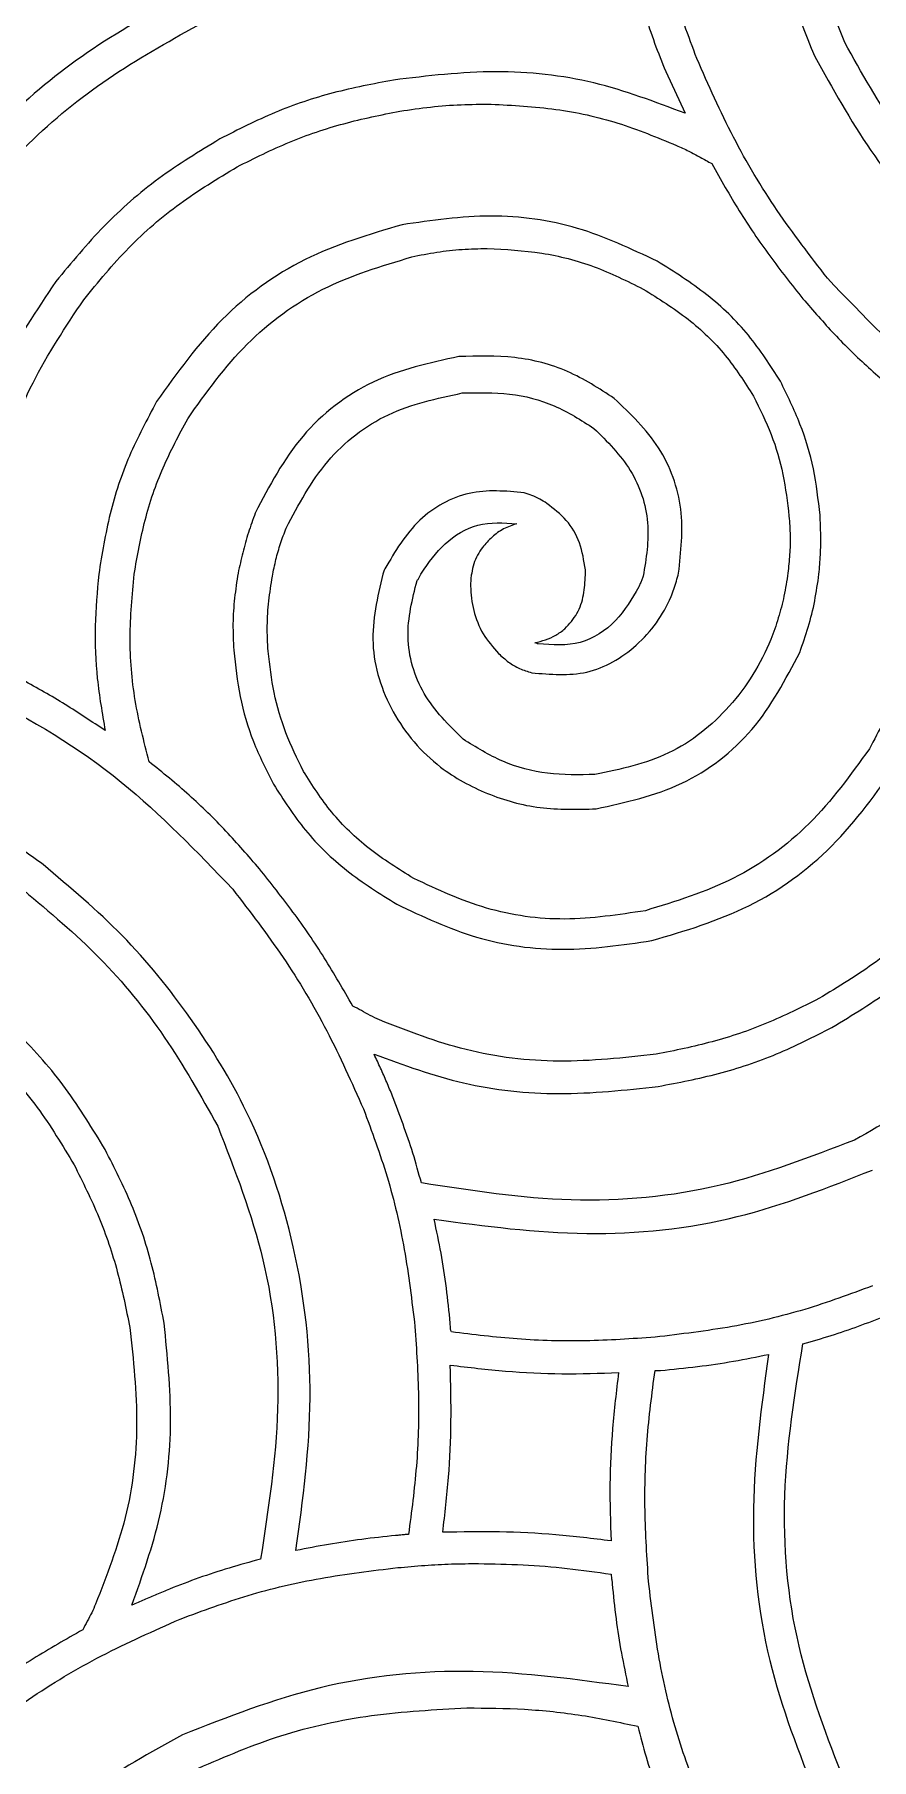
# Model space of a CAD drawing. Extents: x 0 to 371, y 0 to 260.
# Drawn here: x 280.59 to 301.25, y 79.53 to 122.12 of the extents above; entities that cross this region are included whole.
import ezdxf

# ---------------------------------------------------------------- set-up
doc = ezdxf.new("R2010")
doc.units = 0
doc.layers.add('Layer_1', color=7, linetype='CONTINUOUS')

msp = doc.modelspace()

# ---------------------------------------------------------------- linework, layer by layer
at = {"layer": 'Layer_1', "color": 7}
for points in [[(296.174685, 121.205728), (296.650618, 120.17375)], [(294.19031, 108.770312), (294.19031, 108.902603)], [(295.910102, 89.137919), (296.042394, 89.137919)]]:
    msp.add_lwpolyline(points, dxfattribs=at)
for points in [[(291.864358, 120.398027)], [(291.767706, 116.835452)], [(298.71458, 89.534794)], [(290.856666, 89.270211)], [(291.5517, 84.370768)], [(291.26386, 80.808712)]]:
    msp.add_lwpolyline(points, close=True, dxfattribs=at)
for points, knots in [([(298.634993, 132.529585), (298.460138, 131.265595), (298.111862, 128.747975), (298.488166, 124.975974), (299.406449, 122.687743), (299.8525, 121.576248)], [0, 0, 0, 0, 3.822185, 7.613046, 11.193729, 11.193729, 11.193729, 11.193729]), ([(300.593015, 121.919897), (300.164989, 123.022584), (299.283681, 125.293021), (298.963486, 129.023116), (299.36147, 131.499637), (299.561035, 132.741458)], [0, 0, 0, 0, 3.536436, 7.281531, 11.048228, 11.048228, 11.048228, 11.048228]), ([(296.942083, 121.523022), (296.736312, 122.077503), (296.3168, 123.207944), (295.898133, 125.011672), (295.748361, 126.257839), (295.671871, 126.89427)], [0, 0, 0, 0, 1.773057, 3.614801, 5.537177, 5.537177, 5.537177, 5.537177]), ([(295.459993, 123.375105), (295.52485, 123.124131), (295.65306, 122.628007), (295.892355, 121.903629), (296.080998, 121.437318), (296.174685, 121.205728)], [0, 0, 0, 0, 0.777528, 1.537009, 2.286361, 2.286361, 2.286361, 2.286361]), ([(284.215201, 123.057812), (283.429351, 122.619032), (281.869277, 121.747964), (279.803774, 120.043964), (278.667536, 118.698638), (278.103432, 118.030728)], [0, 0, 0, 0, 2.696804, 5.35371, 7.973322, 7.973322, 7.973322, 7.973322]), ([(278.791243, 117.554272), (279.32375, 118.194436), (280.397601, 119.485386), (282.379338, 121.093153), (283.864757, 121.924748), (284.612076, 122.343127)], [0, 0, 0, 0, 2.494016, 5.029417, 7.596492, 7.596492, 7.596492, 7.596492]), ([(305.381868, 116.099064), (304.742379, 116.636189), (303.455985, 117.716668), (301.842465, 119.692091), (301.011195, 121.174271), (300.593015, 121.919897)], [0, 0, 0, 0, 2.501839, 5.032693, 7.594724, 7.594724, 7.594724, 7.594724]), ([(300.169788, 116.099064), (299.744376, 116.649907), (298.890225, 117.755901), (297.804764, 119.574628), (297.231428, 120.869527), (296.942083, 121.523022)], [0, 0, 0, 0, 2.086878, 4.190078, 6.332926, 6.332926, 6.332926, 6.332926]), ([(299.8525, 121.576248), (300.291486, 120.788668), (301.162906, 119.225264), (302.861062, 117.153196), (304.210989, 116.023485), (304.879583, 115.46396)], [0, 0, 0, 0, 2.701966, 5.363601, 7.975465, 7.975465, 7.975465, 7.975465]), ([(289.454163, 120.993855), (288.955803, 120.898747), (287.961545, 120.709001), (286.517017, 120.226946), (285.617641, 119.768022), (285.168125, 119.538647)], [0, 0, 0, 0, 1.521204, 3.034896, 4.547432, 4.547432, 4.547432, 4.547432]), ([(296.650618, 120.17375), (295.910405, 120.454958), (294.409597, 121.025118), (291.944203, 121.293645), (290.29569, 121.095171), (289.454163, 120.993855)], [0, 0, 0, 0, 2.369001, 4.80323, 7.341653, 7.341653, 7.341653, 7.341653]), ([(285.591352, 118.850833), (286.018736, 119.063938), (286.869413, 119.488105), (288.222091, 119.946257), (289.149245, 120.133061), (289.612807, 120.22646)], [0, 0, 0, 0, 1.431633, 2.849559, 4.267394, 4.267394, 4.267394, 4.267394]), ([(289.612807, 120.22646), (289.865054, 120.263266), (290.365787, 120.336327), (291.117964, 120.394102), (291.616723, 120.396725), (291.864358, 120.398027)], [0, 0, 0, 0, 0.764627, 1.517858, 2.260628, 2.260628, 2.260628, 2.260628]), ([(291.864358, 120.398027), (292.397933, 120.370152), (293.453951, 120.314984), (295.000445, 119.975671), (295.961626, 119.577743), (296.439269, 119.38)], [0, 0, 0, 0, 1.601435, 3.169465, 4.718372, 4.718372, 4.718372, 4.718372]), ([(285.168125, 119.538647), (284.655535, 119.227341), (283.632195, 118.605846), (282.269639, 117.412637), (281.504547, 116.485998), (281.119788, 116.019998)], [0, 0, 0, 0, 1.796935, 3.587422, 5.39874, 5.39874, 5.39874, 5.39874]), ([(296.439269, 119.38), (296.540868, 119.334711), (296.740823, 119.245577), (297.027968, 119.087812), (297.217093, 118.983036), (297.312076, 118.930415)], [0, 0, 0, 0, 0.333557, 0.656467, 0.982266, 0.982266, 0.982266, 0.982266]), ([(281.807599, 115.569897), (282.165518, 116.007662), (282.876131, 116.876803), (284.157264, 117.981748), (285.112525, 118.560655), (285.591352, 118.850833)], [0, 0, 0, 0, 1.694337, 3.363945, 5.041935, 5.041935, 5.041935, 5.041935]), ([(297.312076, 118.930415), (297.532297, 118.539016), (297.972079, 117.75739), (298.728988, 116.64625), (299.28403, 115.945817), (299.561035, 115.596252)], [0, 0, 0, 0, 1.346866, 2.689695, 4.027539, 4.027539, 4.027539, 4.027539]), ([(295.962807, 116.522294), (295.318933, 116.826055), (294.023285, 117.437303), (291.838656, 117.738793), (290.396152, 117.528446), (289.666041, 117.42198)], [0, 0, 0, 0, 2.127628, 4.281359, 6.488658, 6.488658, 6.488658, 6.488658]), ([(289.666041, 117.42198), (288.848923, 117.179911), (287.220759, 116.697572), (285.104083, 115.157556), (284.11035, 113.762844), (283.606977, 113.056355)], [0, 0, 0, 0, 2.544261, 5.069618, 7.661991, 7.661991, 7.661991, 7.661991]), ([(289.903743, 116.62823), (290.110348, 116.67022), (290.521518, 116.753784), (291.145196, 116.823014), (291.560805, 116.831318), (291.767706, 116.835452)], [0, 0, 0, 0, 0.632296, 1.258351, 1.878988, 1.878988, 1.878988, 1.878988]), ([(291.767706, 116.835452), (292.217546, 116.811962), (293.112838, 116.765211), (294.422092, 116.427442), (295.220531, 116.031941), (295.619166, 115.83448)], [0, 0, 0, 0, 1.349392, 2.685621, 4.017948, 4.017948, 4.017948, 4.017948]), ([(284.374375, 112.633125), (284.831411, 113.275338), (285.736118, 114.546605), (287.668151, 115.952259), (289.15571, 116.402049), (289.903743, 116.62823)], [0, 0, 0, 0, 2.355361, 4.662461, 6.996095, 6.996095, 6.996095, 6.996095]), ([(299.005515, 113.559167), (298.756726, 113.947511), (298.250282, 114.738037), (297.20705, 115.741973), (296.382812, 116.25889), (295.962807, 116.522294)], [0, 0, 0, 0, 1.380369, 2.809918, 4.295238, 4.295238, 4.295238, 4.295238]), ([(281.119788, 116.019998), (280.64106, 115.306498), (279.677854, 113.87093), (278.765869, 111.399761), (278.518751, 109.668212), (278.394368, 108.796667)], [0, 0, 0, 0, 2.571521, 5.173922, 7.811243, 7.811243, 7.811243, 7.811243]), ([(295.619166, 115.83448), (295.996959, 115.59911), (296.737319, 115.137857), (297.672677, 114.24158), (298.12333, 113.534815), (298.344057, 113.188647)], [0, 0, 0, 0, 1.333599, 2.613451, 3.842094, 3.842094, 3.842094, 3.842094]), ([(310.382599, 109.722709), (309.022098, 110.20474), (306.38841, 111.137867), (302.869435, 113.273398), (301.052054, 115.175614), (300.169788, 116.099064)], [0, 0, 0, 0, 4.325799, 8.373984, 12.193381, 12.193381, 12.193381, 12.193381]), ([(279.267705, 108.823022), (279.387096, 109.635066), (279.624483, 111.249662), (280.466376, 113.558951), (281.362325, 114.90228), (281.807599, 115.569897)], [0, 0, 0, 0, 2.45932, 4.889889, 7.291337, 7.291337, 7.291337, 7.291337]), ([(299.561035, 115.596252), (299.815585, 115.30108), (300.327881, 114.707031), (301.180257, 113.878584), (301.792319, 113.367645), (302.101458, 113.109582)], [0, 0, 0, 0, 1.168927, 2.352525, 3.560409, 3.560409, 3.560409, 3.560409]), ([(291.068016, 114.167915), (290.343503, 114.00947), (288.901749, 113.69417), (287.077092, 112.286612), (286.389057, 110.970498), (286.040932, 110.304586)], [0, 0, 0, 0, 2.206894, 4.391638, 6.62917, 6.62917, 6.62917, 6.62917]), ([(294.904474, 113.135937), (294.530713, 113.377973), (293.778835, 113.864868), (292.441102, 114.206771), (291.529923, 114.180986), (291.068016, 114.167915)], [0, 0, 0, 0, 1.329611, 2.674722, 4.057669, 4.057669, 4.057669, 4.057669]), ([(291.147602, 113.268228), (291.539463, 113.277661), (292.312121, 113.296261), (293.445256, 113.007125), (294.08422, 112.598102), (294.40166, 112.394897)], [0, 0, 0, 0, 1.173203, 2.313282, 3.438883, 3.438883, 3.438883, 3.438883]), ([(299.984791, 110.251875), (299.941035, 110.635742), (299.8537, 111.401911), (299.516285, 112.517382), (299.176251, 113.210929), (299.005515, 113.559167)], [0, 0, 0, 0, 1.157469, 2.310221, 3.472748, 3.472748, 3.472748, 3.472748]), ([(283.606977, 113.056355), (283.370582, 112.6139), (282.89749, 111.728427), (282.420487, 110.288837), (282.259053, 109.294938), (282.178121, 108.796667)], [0, 0, 0, 0, 1.503159, 3.008233, 4.521331, 4.521331, 4.521331, 4.521331]), ([(286.80833, 109.934582), (287.111299, 110.510674), (287.709211, 111.647596), (289.27967, 112.870082), (290.524089, 113.135328), (291.147602, 113.268228)], [0, 0, 0, 0, 1.939308, 3.827233, 5.723084, 5.723084, 5.723084, 5.723084]), ([(296.491974, 108.823022), (296.550293, 109.350122), (296.668051, 110.414448), (296.09252, 111.999209), (295.303195, 112.754439), (294.904474, 113.135937)], [0, 0, 0, 0, 1.577662, 3.185635, 4.827022, 4.827022, 4.827022, 4.827022]), ([(298.344057, 113.188647), (298.497233, 112.877685), (298.801965, 112.259046), (299.097862, 111.258181), (299.177348, 110.571489), (299.217394, 110.22552)], [0, 0, 0, 0, 1.038791, 2.066606, 3.110242, 3.110242, 3.110242, 3.110242]), ([(283.051458, 108.796667), (283.130826, 109.244452), (283.289529, 110.139847), (283.732669, 111.434544), (284.160825, 112.234255), (284.374375, 112.633125)], [0, 0, 0, 0, 1.363155, 2.725773, 4.081693, 4.081693, 4.081693, 4.081693]), ([(294.40166, 112.394897), (294.730173, 112.070145), (295.382959, 111.424834), (295.837786, 110.076549), (295.691506, 109.1849), (295.619166, 108.743957)], [0, 0, 0, 0, 1.374337, 2.730932, 4.058144, 4.058144, 4.058144, 4.058144]), ([(292.681868, 110.807397), (292.223864, 110.847542), (291.296635, 110.928816), (289.982875, 110.189935), (289.494087, 109.357693), (289.242285, 108.928959)], [0, 0, 0, 0, 1.356337, 2.745907, 4.222353, 4.222353, 4.222353, 4.222353]), ([(293.237916, 110.542814), (293.180638, 110.578408), (293.063235, 110.651365), (292.877527, 110.741854), (292.746119, 110.785874), (292.681868, 110.807397)], [0, 0, 0, 0, 0.202268, 0.414583, 0.617713, 0.617713, 0.617713, 0.617713]), ([(286.040932, 110.304586), (285.98261, 110.143936), (285.865693, 109.821891), (285.729076, 109.325719), (285.654826, 108.990577), (285.617705, 108.823022)], [0, 0, 0, 0, 0.512559, 1.027501, 1.54235, 1.54235, 1.54235, 1.54235]), ([(294.19031, 108.902603), (294.155387, 109.128487), (294.087609, 109.566881), (293.751508, 110.153445), (293.40885, 110.413224), (293.237916, 110.542814)], [0, 0, 0, 0, 0.68232, 1.32424, 1.963212, 1.963212, 1.963212, 1.963212]), ([(286.46416, 108.743957), (286.492247, 108.882482), (286.547665, 109.155802), (286.658614, 109.555306), (286.758734, 109.808942), (286.80833, 109.934582)], [0, 0, 0, 0, 0.424009, 0.836601, 1.241602, 1.241602, 1.241602, 1.241602]), ([(290.141974, 108.823022), (290.320742, 109.077132), (290.678898, 109.586234), (291.529415, 110.107188), (292.17157, 110.062593), (292.496871, 110.040002)], [0, 0, 0, 0, 0.929904, 1.863036, 2.821041, 2.821041, 2.821041, 2.821041]), ([(292.496871, 110.040002), (292.385743, 110.003209), (292.163405, 109.929595), (291.879701, 109.718222), (291.726518, 109.544453), (291.650416, 109.458125)], [0, 0, 0, 0, 0.349321, 0.698902, 1.044036, 1.044036, 1.044036, 1.044036]), ([(299.217394, 110.22552), (299.229878, 110.067181), (299.254675, 109.752668), (299.238718, 109.283528), (299.206819, 108.975414), (299.191041, 108.823022)], [0, 0, 0, 0, 0.476174, 0.945835, 1.405453, 1.405453, 1.405453, 1.405453]), ([(299.95791, 108.796667), (299.972127, 108.955621), (300.000697, 109.275039), (300.00553, 109.761151), (299.991761, 110.08697), (299.984791, 110.251875)], [0, 0, 0, 0, 0.478614, 0.961775, 1.45692, 1.45692, 1.45692, 1.45692]), ([(291.650416, 109.458125), (291.608157, 109.394549), (291.523282, 109.266863), (291.427141, 109.053665), (291.399682, 108.900346), (291.385833, 108.823022)], [0, 0, 0, 0, 0.228959, 0.459846, 0.694772, 0.694772, 0.694772, 0.694772]), ([(282.178121, 108.796667), (282.139347, 108.369239), (282.061503, 107.511132), (282.114723, 106.213232), (282.262718, 105.360506), (282.336766, 104.933853)], [0, 0, 0, 0, 1.28672, 2.583227, 3.881496, 3.881496, 3.881496, 3.881496]), ([(283.421451, 104.166459), (283.292706, 104.667558), (283.034568, 105.672282), (282.908502, 107.236687), (283.003707, 108.275589), (283.051458, 108.796667)], [0, 0, 0, 0, 1.550432, 3.108674, 4.676707, 4.676707, 4.676707, 4.676707]), ([(285.617705, 108.823022), (285.585986, 108.617656), (285.521896, 108.202705), (285.479721, 107.565141), (285.500992, 107.135728), (285.511766, 106.918228)], [0, 0, 0, 0, 0.623306, 1.259418, 1.912297, 1.912297, 1.912297, 1.912297]), ([(286.35875, 106.891873), (286.347937, 107.100901), (286.326498, 107.515348), (286.369257, 108.135309), (286.432544, 108.54119), (286.46416, 108.743957)], [0, 0, 0, 0, 0.62747, 1.244105, 1.859682, 1.859682, 1.859682, 1.859682]), ([(289.18958, 108.796667), (289.05656, 108.224922), (288.788942, 107.074639), (289.352603, 105.32177), (290.437014, 104.055073), (291.759414, 103.33499), (293.077628, 102.964373), (293.991737, 102.989472), (294.454894, 103.002189)], [0, 0, 0, 0, 1.733689, 3.487973, 5.285129, 6.608929, 7.955556, 9.338628, 9.338628, 9.338628, 9.338628]), ([(289.242285, 108.928959), (289.235049, 108.917829), (289.21901, 108.893157), (289.21017, 108.84555), (289.196765, 108.813726), (289.18958, 108.796667)], [0, 0, 0, 0, 0.039475, 0.087503, 0.142996, 0.142996, 0.142996, 0.142996]), ([(291.173955, 104.72198), (290.819305, 105.071996), (290.116282, 105.765831), (289.68366, 107.240463), (289.919804, 108.177034), (290.036035, 108.63802)], [0, 0, 0, 0, 1.480056, 2.933913, 4.343137, 4.343137, 4.343137, 4.343137]), ([(290.036035, 108.63802), (290.052009, 108.657331), (290.083685, 108.695623), (290.113399, 108.761029), (290.132812, 108.803146), (290.141974, 108.823022)], [0, 0, 0, 0, 0.074841, 0.148402, 0.214137, 0.214137, 0.214137, 0.214137]), ([(291.385833, 108.823022), (291.378674, 108.787883), (291.364454, 108.71808), (291.359401, 108.611539), (291.356347, 108.336503), (291.413795, 107.890724), (291.637329, 107.304482), (291.910866, 106.993666), (292.047291, 106.838647)], [0, 0, 0, 0, 0.107425, 0.213395, 0.31918, 0.932818, 1.551141, 2.166368, 2.166368, 2.166368, 2.166368]), ([(292.867394, 106.362707), (293.327449, 106.321716), (294.258833, 106.238729), (295.540182, 106.990969), (296.15564, 107.84292), (296.380873, 108.427022), (296.440563, 108.621961), (296.474569, 108.754954), (296.491974, 108.823022)], [0, 0, 0, 0, 1.356337, 2.745907, 4.222353, 4.421741, 4.622771, 4.833538, 4.833538, 4.833538, 4.833538]), ([(293.687496, 107.447395), (293.795555, 107.567403), (294.013434, 107.809374), (294.162554, 108.284455), (294.181065, 108.608474), (294.19031, 108.770312)], [0, 0, 0, 0, 0.479683, 0.967183, 1.45365, 1.45365, 1.45365, 1.45365]), ([(299.191041, 108.823022), (299.161512, 108.633617), (299.103194, 108.259549), (298.960441, 107.71091), (298.625638, 106.74545), (297.839419, 105.480389), (296.303075, 104.24467), (295.054266, 103.981186), (294.428541, 103.849165)], [0, 0, 0, 0, 0.574785, 1.135175, 1.697976, 3.637212, 5.524935, 7.420655, 7.420655, 7.420655, 7.420655]), ([(295.619166, 108.743957), (295.608364, 108.715085), (295.585864, 108.654945), (295.546529, 108.568385), (295.524029, 108.508245), (295.513227, 108.479373)], [0, 0, 0, 0, 0.092457, 0.192584, 0.285041, 0.285041, 0.285041, 0.285041]), ([(299.481977, 106.865002), (299.556196, 107.071915), (299.705515, 107.488195), (299.862647, 108.135668), (299.926139, 108.576223), (299.95791, 108.796667)], [0, 0, 0, 0, 0.659156, 1.326125, 1.994101, 1.994101, 1.994101, 1.994101]), ([(302.57739, 108.770312), (302.510467, 108.269686), (302.376639, 107.268567), (301.911491, 105.818627), (301.438105, 104.928262), (301.201769, 104.483752)], [0, 0, 0, 0, 1.513457, 3.026512, 4.535004, 4.535004, 4.535004, 4.535004]), ([(295.513227, 108.479373), (295.341119, 108.188319), (294.994959, 107.602924), (294.081728, 106.993791), (293.379842, 107.049031), (293.026038, 107.076875)], [0, 0, 0, 0, 1.011102, 2.033624, 3.072954, 3.072954, 3.072954, 3.072954]), ([(275.272602, 107.394169), (276.633103, 106.912138), (279.266791, 105.97901), (282.785766, 103.843479), (284.603147, 101.941263), (285.485413, 101.017814)], [0, 0, 0, 0, 4.325799, 8.373984, 12.193381, 12.193381, 12.193381, 12.193381]), ([(292.946451, 107.10323), (293.034717, 107.124543), (293.212185, 107.167394), (293.466841, 107.278638), (293.613699, 107.390955), (293.687496, 107.447395)], [0, 0, 0, 0, 0.272259, 0.547406, 0.82533, 0.82533, 0.82533, 0.82533]), ([(285.511766, 106.918228), (285.553862, 106.534564), (285.637853, 105.769079), (285.965291, 104.648989), (286.314968, 103.95858), (286.491041, 103.610937)], [0, 0, 0, 0, 1.156642, 2.307722, 3.475186, 3.475186, 3.475186, 3.475186]), ([(287.231557, 103.92823), (287.078369, 104.241211), (286.773545, 104.863999), (286.480249, 105.865362), (286.39923, 106.54987), (286.35875, 106.891873)], [0, 0, 0, 0, 1.044205, 2.077828, 3.109939, 3.109939, 3.109939, 3.109939]), ([(293.026038, 107.076875), (293.017004, 107.078614), (292.998258, 107.082222), (292.974231, 107.097883), (292.955485, 107.101492), (292.946451, 107.10323)], [0, 0, 0, 0, 0.02738, 0.056815, 0.084195, 0.084195, 0.084195, 0.084195]), ([(282.336766, 104.933853), (282.010535, 105.151796), (281.350168, 105.592961), (280.306688, 106.192226), (279.580795, 106.551609), (279.215, 106.732711)], [0, 0, 0, 0, 1.176781, 2.382078, 3.606441, 3.606441, 3.606441, 3.606441]), ([(292.047291, 106.838647), (292.127483, 106.765123), (292.285016, 106.620686), (292.56334, 106.456269), (292.765561, 106.394042), (292.867394, 106.362707)], [0, 0, 0, 0, 0.325917, 0.640254, 0.959115, 0.959115, 0.959115, 0.959115]), ([(294.454894, 103.002189), (295.179398, 103.160595), (296.621097, 103.475808), (298.44584, 104.883088), (299.133858, 106.199124), (299.481977, 106.865002)], [0, 0, 0, 0, 2.206856, 4.391448, 6.628866, 6.628866, 6.628866, 6.628866]), ([(294.428541, 103.849165), (294.036374, 103.841368), (293.262636, 103.825985), (292.134628, 104.124559), (291.492107, 104.524128), (291.173955, 104.72198)], [0, 0, 0, 0, 1.173484, 2.31526, 3.435157, 3.435157, 3.435157, 3.435157]), ([(301.201769, 104.483752), (300.738097, 103.842023), (299.822349, 102.574612), (297.894936, 101.168416), (296.413949, 100.71556), (295.671871, 100.488647)], [0, 0, 0, 0, 2.366487, 4.673793, 6.990996, 6.990996, 6.990996, 6.990996]), ([(286.146871, 101.520625), (285.87433, 101.835335), (285.325148, 102.469489), (284.418227, 103.359584), (283.755576, 103.89599), (283.421451, 104.166459)], [0, 0, 0, 0, 1.248723, 2.516232, 3.805337, 3.805337, 3.805337, 3.805337]), ([(289.956977, 101.282397), (289.579147, 101.517774), (288.838692, 101.979055), (287.903082, 102.875249), (287.452326, 103.582056), (287.231557, 103.92823)], [0, 0, 0, 0, 1.333713, 2.613748, 3.842469, 3.842469, 3.842469, 3.842469]), ([(295.830515, 99.748123), (296.647633, 99.990192), (298.275798, 100.472532), (300.392474, 102.012548), (301.386207, 103.40726), (301.88958, 104.113748)], [0, 0, 0, 0, 2.544261, 5.069618, 7.661991, 7.661991, 7.661991, 7.661991]), ([(280.8025, 101.626562), (280.456736, 101.877996), (279.756859, 102.386936), (278.625711, 103.056546), (277.821602, 103.424941), (277.415622, 103.610937)], [0, 0, 0, 0, 1.282196, 2.595356, 3.934413, 3.934413, 3.934413, 3.934413]), ([(286.491041, 103.610937), (286.739837, 103.222555), (287.246302, 102.431937), (288.289456, 101.427747), (289.113738, 100.910736), (289.53375, 100.647294)], [0, 0, 0, 0, 1.380479, 2.810201, 4.295596, 4.295596, 4.295596, 4.295596]), ([(287.046561, 84.693229), (287.21621, 85.947907), (287.553715, 88.444004), (287.119307, 92.141087), (286.05412, 95.318774), (284.498764, 97.850385), (282.820861, 99.928744), (281.472109, 101.063295), (280.8025, 101.626562)], [0, 0, 0, 0, 3.785959, 7.531903, 11.05396, 13.750765, 16.407671, 19.027284, 19.027284, 19.027284, 19.027284]), ([(288.448535, 98.133752), (288.219739, 98.53361), (287.764092, 99.329929), (286.989503, 100.458225), (286.426288, 101.168334), (286.146871, 101.520625)], [0, 0, 0, 0, 1.381656, 2.751576, 4.100342, 4.100342, 4.100342, 4.100342]), ([(303.741663, 101.600207), (303.383744, 101.162442), (302.673131, 100.293301), (301.391998, 99.188356), (300.436736, 98.609449), (299.95791, 98.31927)], [0, 0, 0, 0, 1.694337, 3.363945, 5.041935, 5.041935, 5.041935, 5.041935]), ([(280.326038, 100.991459), (280.965527, 100.454334), (282.251921, 99.373855), (283.865441, 97.398431), (284.696711, 95.916252), (285.114891, 95.170625)], [0, 0, 0, 0, 2.501839, 5.032693, 7.594724, 7.594724, 7.594724, 7.594724]), ([(285.485413, 101.017814), (285.910969, 100.465053), (286.765469, 99.355132), (287.846118, 97.534181), (288.423032, 96.243061), (288.713118, 95.593856)], [0, 0, 0, 0, 2.091605, 4.199856, 6.332056, 6.332056, 6.332056, 6.332056]), ([(295.671871, 100.488647), (295.011553, 100.387438), (293.705706, 100.187286), (291.723174, 100.459196), (290.543955, 101.008815), (289.956977, 101.282397)], [0, 0, 0, 0, 1.997914, 3.951078, 5.88688, 5.88688, 5.88688, 5.88688]), ([(300.275727, 97.604586), (300.788285, 97.915924), (301.811564, 98.537485), (303.173795, 99.731034), (303.938811, 100.657722), (304.323535, 101.12375)], [0, 0, 0, 0, 1.796893, 3.587351, 5.398679, 5.398679, 5.398679, 5.398679]), ([(271.224266, 100.568229), (272.073066, 100.462905), (273.762597, 100.25326), (276.161646, 99.368119), (278.106995, 98.214362), (279.589193, 96.924454), (280.702072, 95.654294), (281.279777, 94.697732), (281.569368, 94.218229)], [0, 0, 0, 0, 2.558872, 5.093419, 7.607343, 9.301488, 10.97074, 12.648543, 12.648543, 12.648543, 12.648543]), ([(289.53375, 100.647294), (290.177624, 100.343565), (291.473278, 99.732378), (293.657929, 99.431219), (295.100408, 99.641626), (295.830515, 99.748123)], [0, 0, 0, 0, 2.127577, 4.281274, 6.488585, 6.488585, 6.488585, 6.488585]), ([(306.652079, 99.615832), (306.114949, 98.976306), (305.034446, 97.689824), (303.0591, 96.076038), (301.57688, 95.244678), (300.831246, 94.826461)], [0, 0, 0, 0, 2.50194, 5.032952, 7.595052, 7.595052, 7.595052, 7.595052]), ([(282.336766, 94.588748), (282.025466, 95.101299), (281.403999, 96.12454), (280.210715, 97.486855), (279.284117, 98.251846), (278.818125, 98.636564)], [0, 0, 0, 0, 1.796821, 3.587116, 5.398343, 5.398343, 5.398343, 5.398343]), ([(289.109993, 97.790104), (289.032762, 97.826732), (288.880647, 97.898874), (288.664106, 98.021026), (288.519611, 98.096585), (288.448535, 98.133752)], [0, 0, 0, 0, 0.256345, 0.504897, 0.745522, 0.745522, 0.745522, 0.745522]), ([(299.95791, 98.31927), (299.530522, 98.106134), (298.679833, 97.681898), (297.327201, 97.223435), (296.400021, 97.03656), (295.936455, 96.943127)], [0, 0, 0, 0, 1.43169, 2.849696, 4.26756, 4.26756, 4.26756, 4.26756]), ([(295.936455, 96.943127), (295.138242, 96.855973), (293.573062, 96.685076), (291.234561, 96.96104), (289.812514, 97.515961), (289.109993, 97.790104)], [0, 0, 0, 0, 2.404852, 4.715569, 6.971677, 6.971677, 6.971677, 6.971677]), ([(295.98916, 96.149377), (296.487563, 96.24449), (297.481945, 96.434252), (298.926665, 96.916258), (299.826166, 97.375207), (300.275727, 97.604586)], [0, 0, 0, 0, 1.521338, 3.035271, 4.547931, 4.547931, 4.547931, 4.547931]), ([(290.141974, 93.768127), (290.075357, 94.013073), (289.942669, 94.50096), (289.692666, 95.212278), (289.47555, 95.796809), (289.289073, 96.257794), (289.135886, 96.600341), (289.030545, 96.828616), (288.977701, 96.943127)], [0, 0, 0, 0, 0.761279, 1.516331, 2.260655, 2.631996, 3.007878, 3.386231, 3.386231, 3.386231, 3.386231]), ([(288.977701, 96.943127), (289.704768, 96.677847), (291.17514, 96.141361), (293.57123, 95.886321), (295.173066, 96.060591), (295.98916, 96.149377)], [0, 0, 0, 0, 2.315932, 4.683594, 7.142714, 7.142714, 7.142714, 7.142714]), ([(288.713118, 95.593856), (288.918886, 95.039419), (289.338381, 93.909103), (289.757083, 92.105554), (289.906843, 90.859511), (289.98333, 90.223124)], [0, 0, 0, 0, 1.772931, 3.614433, 5.536676, 5.536676, 5.536676, 5.536676]), ([(285.114891, 95.170625), (285.537675, 94.08497), (286.409542, 91.846128), (286.744404, 88.163979), (286.364118, 85.712125), (286.173224, 84.481356)], [0, 0, 0, 0, 3.483767, 7.18423, 10.91404, 10.91404, 10.91404, 10.91404]), ([(283.791974, 90.302189), (283.696862, 90.800592), (283.5071, 91.794972), (283.025093, 93.239689), (282.566144, 94.139188), (282.336766, 94.588748)], [0, 0, 0, 0, 1.521336, 3.035266, 4.547924, 4.547924, 4.547924, 4.547924]), ([(300.831246, 94.826461), (299.741642, 94.403775), (297.500172, 93.534252), (293.818855, 93.19645), (291.37083, 93.577066), (290.141974, 93.768127)], [0, 0, 0, 0, 3.49491, 7.189524, 10.913492, 10.913492, 10.913492, 10.913492]), ([(281.569368, 94.218229), (281.782509, 93.790797), (282.20677, 92.939984), (282.66519, 91.587164), (282.852081, 90.659863), (282.945519, 90.196252)], [0, 0, 0, 0, 1.431813, 2.850058, 4.268054, 4.268054, 4.268054, 4.268054]), ([(290.459791, 92.868957), (291.71085, 92.702516), (294.199689, 92.371401), (297.919854, 92.759828), (300.181943, 93.65236), (301.280826, 94.085937)], [0, 0, 0, 0, 3.779968, 7.519817, 11.052862, 11.052862, 11.052862, 11.052862]), ([(290.856666, 90.302189), (290.826695, 90.592879), (290.766989, 91.171952), (290.636211, 92.028881), (290.518208, 92.590789), (290.459791, 92.868957)], [0, 0, 0, 0, 0.87663, 1.746306, 2.598902, 2.598902, 2.598902, 2.598902]), ([(301.280826, 91.228231), (300.726392, 91.022496), (299.596085, 90.603071), (297.792506, 90.184691), (296.546485, 90.034995), (295.910102, 89.95854)], [0, 0, 0, 0, 1.772885, 3.614325, 5.536548, 5.536548, 5.536548, 5.536548]), ([(299.561035, 89.799377), (299.794755, 89.864127), (300.257863, 89.992424), (300.935381, 90.229291), (301.512808, 90.449868), (301.995308, 90.652069), (302.383053, 90.82967), (302.637107, 90.954872), (302.762916, 91.016874)], [0, 0, 0, 0, 0.727382, 1.441278, 2.152053, 2.581596, 3.010501, 3.431261, 3.431261, 3.431261, 3.431261]), ([(282.998224, 83.343957), (283.256317, 84.070826), (283.777557, 85.538796), (284.034287, 87.912623), (283.873495, 89.498272), (283.791974, 90.302189)], [0, 0, 0, 0, 2.308672, 4.662553, 7.083232, 7.083232, 7.083232, 7.083232]), ([(290.883019, 90.090832), (290.875947, 90.114803), (290.862554, 90.160197), (290.856542, 90.231643), (290.856624, 90.278051), (290.856666, 90.302189)], [0, 0, 0, 0, 0.074783, 0.141617, 0.214059, 0.214059, 0.214059, 0.214059]), ([(282.945519, 90.196252), (283.032675, 89.398085), (283.203572, 87.833032), (282.927584, 85.494706), (282.372677, 84.072788), (282.098535, 83.370312)], [0, 0, 0, 0, 2.404717, 4.715186, 6.971166, 6.971166, 6.971166, 6.971166]), ([(289.98333, 90.223124), (290.022164, 89.644663), (290.099275, 88.496032), (290.048, 86.777147), (289.898845, 85.650347), (289.824686, 85.090104)], [0, 0, 0, 0, 1.738717, 3.452514, 5.147216, 5.147216, 5.147216, 5.147216]), ([(295.910102, 89.95854), (295.338833, 89.919728), (294.206635, 89.842807), (292.523839, 89.887465), (291.424444, 90.023726), (290.883019, 90.090832)], [0, 0, 0, 0, 1.717209, 3.403332, 5.039459, 5.039459, 5.039459, 5.039459]), ([(296.042394, 89.137919), (296.348075, 89.16776), (296.953163, 89.22683), (297.845204, 89.357885), (298.427294, 89.476334), (298.71458, 89.534794)], [0, 0, 0, 0, 0.921337, 1.823759, 2.70317, 2.70317, 2.70317, 2.70317]), ([(298.71458, 89.534794), (298.539482, 88.272671), (298.190764, 85.759069), (298.564458, 81.990976), (299.46639, 79.697363), (299.905205, 78.581457)], [0, 0, 0, 0, 3.81644, 7.600698, 11.186376, 11.186376, 11.186376, 11.186376]), ([(300.593015, 78.978332), (300.164989, 80.080974), (299.283695, 82.351282), (298.963486, 86.081207), (299.361468, 88.557601), (299.561035, 89.799377)], [0, 0, 0, 0, 3.536309, 7.281157, 11.047721, 11.047721, 11.047721, 11.047721]), ([(290.671141, 85.142814), (290.724191, 85.595021), (290.830737, 86.503242), (290.888145, 87.882343), (290.867201, 88.80576), (290.856666, 89.270211)], [0, 0, 0, 0, 1.365589, 2.742677, 4.136221, 4.136221, 4.136221, 4.136221]), ([(290.856666, 89.270211), (291.311122, 89.215596), (292.22567, 89.10569), (293.613756, 89.037265), (294.543689, 89.069187), (295.010413, 89.085209)], [0, 0, 0, 0, 1.37299, 2.763008, 4.163574, 4.163574, 4.163574, 4.163574]), ([(295.010413, 89.085209), (294.955867, 88.626827), (294.846796, 87.710241), (294.777316, 86.322254), (294.809342, 85.396227), (294.825416, 84.931457)], [0, 0, 0, 0, 1.384683, 2.76883, 4.163519, 4.163519, 4.163519, 4.163519]), ([(295.751458, 83.925834), (295.712683, 84.509176), (295.635297, 85.673415), (295.686895, 87.418527), (295.835975, 88.566907), (295.910102, 89.137919)], [0, 0, 0, 0, 1.753317, 3.499288, 5.226039, 5.226039, 5.226039, 5.226039]), ([(289.506868, 85.063749), (289.227336, 85.033954), (288.672799, 84.974848), (287.85256, 84.847799), (287.313764, 84.744472), (287.046561, 84.693229)], [0, 0, 0, 0, 0.843254, 1.672854, 2.489053, 2.489053, 2.489053, 2.489053]), ([(289.824686, 85.090104), (289.789321, 85.088468), (289.71839, 85.085186), (289.613163, 85.068666), (289.542232, 85.065385), (289.506868, 85.063749)], [0, 0, 0, 0, 0.106136, 0.212879, 0.319015, 0.319015, 0.319015, 0.319015]), ([(294.825416, 84.931457), (294.370881, 84.986133), (293.456059, 85.096177), (292.068345, 85.169466), (291.137969, 85.151719), (290.671141, 85.142814)], [0, 0, 0, 0, 1.37323, 2.763839, 4.164288, 4.164288, 4.164288, 4.164288]), ([(286.173224, 84.481356), (285.913643, 84.409479), (285.40131, 84.267615), (284.64975, 84.023564), (284.164812, 83.834577), (283.924266, 83.740832)], [0, 0, 0, 0, 0.808011, 1.59477, 2.369154, 2.369154, 2.369154, 2.369154]), ([(289.560102, 84.269999), (289.781538, 84.290661), (290.223672, 84.331917), (290.888114, 84.364917), (291.33073, 84.368819), (291.5517, 84.370768)], [0, 0, 0, 0, 0.667143, 1.332065, 1.994965, 1.994965, 1.994965, 1.994965]), ([(291.5517, 84.370768), (291.9186, 84.364275), (292.650753, 84.351318), (293.743643, 84.26199), (294.465415, 84.161138), (294.825416, 84.110836)], [0, 0, 0, 0, 1.100685, 2.196427, 3.28681, 3.28681, 3.28681, 3.28681]), ([(284.188849, 82.999792), (284.74333, 83.205562), (285.873773, 83.625074), (287.677503, 84.043738), (288.923671, 84.193509), (289.560102, 84.269999)], [0, 0, 0, 0, 1.773058, 3.614803, 5.537181, 5.537181, 5.537181, 5.537181]), ([(294.825416, 84.110836), (294.827056, 84.084335), (294.830347, 84.031124), (294.846838, 83.952835), (294.850129, 83.899625), (294.851769, 83.873124)], [0, 0, 0, 0, 0.079562, 0.159748, 0.23931, 0.23931, 0.23931, 0.23931]), ([(297.02114, 78.554586), (296.815404, 79.109065), (296.395963, 80.239499), (295.977622, 82.043261), (295.827916, 83.289407), (295.751458, 83.925834)], [0, 0, 0, 0, 1.773012, 3.614697, 5.537054, 5.537054, 5.537054, 5.537054]), ([(283.924266, 83.740832), (283.818722, 83.696824), (283.609303, 83.609503), (283.299962, 83.478692), (283.097709, 83.38838), (282.998224, 83.343957)], [0, 0, 0, 0, 0.343054, 0.680691, 1.007541, 1.007541, 1.007541, 1.007541]), ([(294.851769, 83.873124), (294.88163, 83.584692), (294.940917, 83.012042), (295.072876, 82.164075), (295.190313, 81.60861), (295.248644, 81.332711)], [0, 0, 0, 0, 0.86984, 1.726975, 2.572874, 2.572874, 2.572874, 2.572874]), ([(282.098535, 83.370312), (282.06842, 83.299154), (282.007188, 83.154471), (281.891935, 82.947371), (281.818143, 82.80593), (281.781246, 82.735209)], [0, 0, 0, 0, 0.231633, 0.470967, 0.710303, 0.710303, 0.710303, 0.710303]), ([(281.781246, 82.735209), (281.37104, 82.500821), (280.553686, 82.033793), (279.378519, 81.257915), (278.651069, 80.671981), (278.288958, 80.380314)], [0, 0, 0, 0, 1.417278, 2.823986, 4.218266, 4.218266, 4.218266, 4.218266]), ([(278.764891, 79.772082), (279.315734, 80.197494), (280.421728, 81.051646), (282.240455, 82.13711), (283.535354, 82.710447), (284.188849, 82.999792)], [0, 0, 0, 0, 2.086879, 4.19008, 6.332929, 6.332929, 6.332929, 6.332929]), ([(295.248644, 81.332711), (293.978021, 81.507757), (291.449336, 81.856117), (287.663457, 81.484551), (285.360675, 80.580994), (284.242083, 80.142086)], [0, 0, 0, 0, 3.841876, 7.645769, 11.238941, 11.238941, 11.238941, 11.238941]), ([(284.638958, 79.321981), (285.309578, 79.609023), (286.684237, 80.197412), (288.928429, 80.680826), (290.478108, 80.765685), (291.26386, 80.808712)], [0, 0, 0, 0, 2.184858, 4.478597, 6.837865, 6.837865, 6.837865, 6.837865]), ([(291.26386, 80.808712), (291.739699, 80.804456), (292.689769, 80.795961), (294.104342, 80.647084), (295.027608, 80.451333), (295.486875, 80.353959)], [0, 0, 0, 0, 1.427141, 2.849458, 4.25727, 4.25727, 4.25727, 4.25727]), ([(284.242083, 80.142086), (283.454862, 79.704321), (281.892044, 78.835256), (279.845806, 77.116362), (278.367895, 75.485144), (277.363014, 74.054492), (276.69466, 72.914536), (276.329476, 72.108541), (276.14541, 71.70229)], [0, 0, 0, 0, 2.696922, 5.354024, 7.973728, 9.277785, 10.593633, 11.930897, 11.930897, 11.930897, 11.930897]), ([(295.486875, 80.353959), (295.551699, 80.102989), (295.679838, 79.606889), (295.918814, 78.882464), (296.107384, 78.416169), (296.201038, 78.184582)], [0, 0, 0, 0, 0.777492, 1.536894, 2.286195, 2.286195, 2.286195, 2.286195])]:
    msp.add_open_spline(points, degree=3, knots=knots, dxfattribs=at)

doc.saveas('drawing.dxf')
